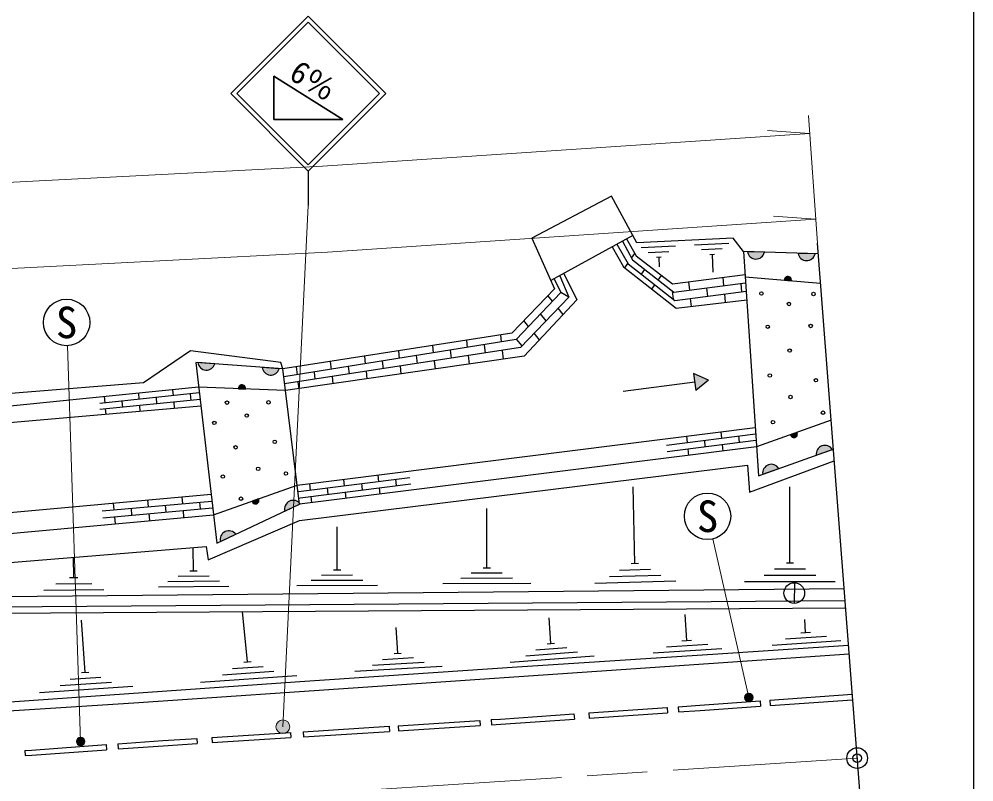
# Model space of a CAD drawing. Units: millimetres at full size, sheet at 1:1000; details may follow other scales. Extents: x 40000 to 680000, y 20000 to 380000.
# Drawn here: x 523499 to 579000, y 293185 to 337492 of the extents above; entities that cross this region are included whole.
import ezdxf
from ezdxf.enums import TextEntityAlignment as Align

# ---------------------------------------------------------------- set-up
doc = ezdxf.new("R2010")
doc.units = ezdxf.units.MM
doc.header["$LTSCALE"] = 1000
doc.header["$PDMODE"] = 32
doc.header["$PDSIZE"] = 500
doc.linetypes.add('CHAIN', pattern=[18.5, 12, -1.5, 3.5, -1.5])
for name, color, linetype, lineweight in [('M-BGD', 7, 'Continuous', 25), ('M-BMK', 2, 'CHAIN', 13), ('M-BMK-OTRS', 5, 'Continuous', 25), ('M-BMK-SRVR', 3, 'Continuous', 25), ('M-STR-HTXT', 7, 'Continuous', 13), ('M-STR-STRC', 7, 'Continuous', 25), ('M-TTL-BAND', 7, 'Continuous', 25)]:
    doc.layers.add(name, color=color, linetype=linetype, lineweight=lineweight)
doc.layers.add('M-OTRS', color=6, linetype='Continuous')
doc.styles.add('ＭＳ ゴシック', font='')
doc.styles.get('ＭＳ ゴシック').set_extended_font_data('MS Gothic')

msp = doc.modelspace()

# ---------------------------------------------------------------- hatches: boundary and pattern name
at = {"layer": 'M-BGD'}
for points in [[(566826, 323947, -0.82183), (565836, 323979)], [(569769, 323854, -0.82183), (568778, 323885)], [(567986, 322326, -0.4608), (568206, 322543, -0.4608), (568387, 322292)], [(533889, 317546, 0.82183), (534877, 317471)], [(537628, 317261, 0.82183), (538616, 317186)], [(562836, 315915), (563565, 316514), (562707, 316906)], [(536259, 316021, -0.4608), (536469, 316248, -0.4608), (536660, 316005)], [(568716, 313486, -0.4608), (568605, 313198, -0.4608), (568337, 313351)], [(569839, 312155, -0.82183), (570773, 312485)], [(566724, 311053, -0.82183), (567658, 311383)], [(537418, 309628, -0.4608), (537306, 309340, -0.4608), (537039, 309495)], [(538946, 308910, -0.82183), (539842, 309333)], [(535200, 307144, -0.82183), (536096, 307566)]]:
    msp.add_hatch(color=256, dxfattribs=at).paths.add_polyline_path(points)
at = {"layer": 'M-STR-HTXT'}
for points in [[(566143, 298209, -1), (565704, 297969, -1)], [(538494, 296176, -1), (539169, 296606, -1)], [(527296, 295653, -1), (526857, 295414, -1)]]:
    msp.add_hatch(color=256, dxfattribs=at).paths.add_polyline_path(points)

# ---------------------------------------------------------------- linework, layer by layer
at = {"layer": 'M-BGD'}
for p, q in [((559165, 324920), (554411, 322305)), ((561653, 324303), (559655, 324201)), ((564750, 324462), (562752, 324360)), ((564366, 324142), (563167, 324081)), ((559101, 323612), (559285, 323881)), ((561268, 323983), (560070, 323922)), ((560824, 323660), (560545, 323646)), ((560685, 323653), (560713, 323093)), ((563922, 323819), (563642, 323805)), ((563782, 323812), (563834, 322792)), ((566826, 323947), (565836, 323979)), ((569769, 323854), (568778, 323885)), ((558710, 323042), (558889, 323303)), ((559671, 322676), (559863, 322955)), ((560650, 322335), (560836, 322606)), ((564402, 322496), (564451, 322006)), ((565705, 322514), (570078, 322152)), ((560285, 321803), (560459, 322056)), ((562418, 322235), (562467, 321745)), ((565443, 322136), (565491, 321646)), ((567986, 322326), (568387, 322292)), ((554508, 321103), (554242, 321436)), ((555451, 321334), (554986, 321606)), ((561467, 321690), (561513, 321226)), ((563459, 321876), (563507, 321386)), ((564499, 321516), (564546, 321041)), ((562515, 321256), (562561, 320800)), ((554135, 319967), (553812, 320371)), ((555123, 320331), (554834, 320694)), ((553117, 319639), (552846, 319979)), ((551480, 319146), (551525, 318739)), ((553743, 318854), (553435, 319240)), ((549502, 318837), (549549, 318421)), ((550537, 318580), (550592, 318096)), ((552735, 318514), (552421, 318908)), ((545546, 318219), (545595, 317784)), ((547524, 318528), (547572, 318103)), ((548560, 318262), (548613, 317792)), ((551581, 318248), (551638, 317737)), ((534877, 317471), (533889, 317546)), ((541590, 317601), (541641, 317148)), ((543568, 317910), (543618, 317466)), ((544607, 317625), (544656, 317186)), ((546583, 317944), (546635, 317489)), ((547624, 317641), (547678, 317166)), ((549602, 317944), (549658, 317451)), ((538616, 317186), (537628, 317261)), ((539613, 317292), (539665, 316830)), ((540653, 316989), (540699, 316579)), ((542630, 317307), (542678, 316882)), ((543667, 317034), (543717, 316594)), ((545646, 317337), (545697, 316880)), ((539710, 316427), (539756, 316022)), ((541689, 316730), (541736, 316308)), ((562772, 316410), (558607, 315866)), ((562707, 316906), (562836, 315915)), ((563565, 316514), (562707, 316906)), ((563565, 316514), (562836, 315915)), ((532425, 315963), (532454, 315622)), ((538985, 315911), (533935, 316115)), ((536259, 316021), (536660, 316005)), ((533973, 315782), (528200, 315173)), ((534019, 315388), (528200, 314807)), ((528445, 315563), (528476, 315202)), ((529470, 315307), (529502, 314937)), ((530435, 315763), (530465, 315412)), ((531460, 315517), (531492, 315136)), ((533449, 315727), (533483, 315335)), ((528507, 314838), (528532, 314547)), ((530497, 315037), (530525, 314720)), ((532488, 315235), (532517, 314893)), ((570694, 314194), (566358, 312644)), ((561131, 312753), (566308, 313407)), ((561164, 312384), (566332, 313037)), ((562302, 313274), (562339, 312906)), ((563331, 313031), (563368, 312663)), ((564287, 313524), (564324, 313156)), ((565316, 313281), (565353, 312913)), ((568716, 313486), (568337, 313351)), ((566358, 312644), (539799, 309313)), ((562375, 312537), (562414, 312149)), ((564360, 312788), (564399, 312398)), ((569839, 312155), (570773, 312485)), ((566724, 311053), (567658, 311383)), ((544347, 311008), (544388, 310640)), ((540378, 310507), (540419, 310139)), ((541412, 310264), (541453, 309897)), ((542362, 310757), (542404, 310390)), ((543396, 310515), (543438, 310147)), ((544430, 310272), (544472, 309899)), ((545381, 310765), (545422, 310398)), ((559291, 305875), (559196, 310321)), ((568308, 305911), (568299, 310321)), ((532959, 309743), (532994, 309342)), ((540461, 309772), (540503, 309401)), ((542445, 310022), (542487, 309650)), ((528328, 308920), (534703, 309497)), ((528976, 309380), (529010, 308981)), ((530967, 309562), (531002, 309162)), ((531998, 309252), (532031, 308859)), ((533990, 309432), (534023, 309042)), ((537418, 309628), (537039, 309495)), ((538946, 308910), (539842, 309333)), ((528372, 308522), (534748, 309109)), ((530006, 309072), (530040, 308676)), ((531036, 308767), (531070, 308365)), ((533027, 308951), (533062, 308547)), ((550683, 305623), (550693, 309060)), ((529044, 308584), (529079, 308182)), ((535200, 307144), (536096, 307566)), ((541982, 305502), (541981, 308009)), ((533639, 305439), (533623, 306796)), ((526672, 305062), (526661, 306229)), ((559081, 305870), (559501, 305881)), ((568098, 305911), (568518, 305911)), ((533429, 305436), (533849, 305441)), ((541772, 305500), (542192, 305503)), ((549784, 305319), (551584, 305327)), ((550473, 305622), (550893, 305624)), ((558400, 305492), (560200, 305538)), ((567408, 305551), (569208, 305551)), ((525626, 304692), (527725, 304712)), ((526427, 305059), (526917, 305064)), ((532146, 304821), (535146, 304856)), ((532743, 305128), (534543, 305149)), ((540485, 304894), (543485, 304909)), ((541084, 305197), (542884, 305206)), ((548136, 304711), (553238, 304735)), ((549185, 305016), (552185, 305030)), ((556961, 304735), (561676, 304856)), ((557810, 305117), (560809, 305194)), ((565672, 304831), (570943, 304831)), ((566808, 305191), (569808, 305191)), ((568562, 304751), (568550, 303552)), ((524929, 304325), (528429, 304358)), ((531607, 304515), (535693, 304563)), ((539642, 304589), (544332, 304614)), ((506374, 303246), (571505, 303719)), ((506855, 302896), (571539, 303286)), ((536773, 300162), (536486, 303075)), ((527334, 299546), (527133, 302572)), ((554413, 301220), (554302, 302715)), ((562312, 301405), (562216, 302902)), ((569220, 301866), (569169, 302615)), ((545506, 300653), (545421, 302150)), ((562032, 301387), (562591, 301423)), ((567265, 301132), (571256, 301403)), ((568043, 301486), (570437, 301648)), ((568940, 301847), (569499, 301885)), ((553537, 300854), (555332, 300987)), ((554203, 301204), (554622, 301235)), ((560354, 300679), (564346, 300934)), ((561133, 301029), (563528, 301182)), ((544625, 300302), (546422, 300405)), ((545297, 300641), (545716, 300665)), ((552037, 300141), (556921, 300503)), ((552961, 300510), (555953, 300732)), ((535898, 299770), (537694, 299895)), ((536563, 300147), (536982, 300176)), ((543019, 299609), (548096, 299899)), ((544043, 299968), (547038, 300139)), ((526458, 299156), (528254, 299277)), ((527124, 299532), (527543, 299560)), ((534049, 298981), (539634, 299368)), ((535322, 299400), (538315, 299607)), ((524692, 298377), (530108, 298739)), ((525881, 298787), (528874, 298987)), ((567137, 297929), (571927, 298279)), ((556615, 297189), (561163, 297501)), ((561163, 297501), (561184, 297202)), ((561806, 297545), (561827, 297246)), ((566570, 297888), (566592, 297574)), ((567137, 297929), (567159, 297613)), ((567159, 297613), (571952, 297944)), ((555754, 297131), (555775, 296831)), ((556615, 297189), (556635, 296890)), ((556635, 296890), (561184, 297202)), ((540006, 296100), (545011, 296414)), ((545011, 296414), (545030, 296115)), ((545533, 296447), (545552, 296147)), ((550279, 296758), (550299, 296459)), ((550930, 296801), (550950, 296502)), ((534709, 295767), (539274, 296054)), ((539274, 296054), (539293, 295754)), ((540006, 296100), (540025, 295800)), ((540025, 295800), (545030, 296115)), ((528558, 295350), (528579, 295050)), ((529229, 295398), (529250, 295099)), ((533838, 295712), (533857, 295413)), ((534709, 295767), (534727, 295467)), ((534727, 295467), (539293, 295754)), ((523824, 295010), (523844, 294711))]:
    msp.add_line(p, q, dxfattribs=at)
for points in [[(569947, 323848), (565608, 323986), (564998, 324775), (559398, 324488), (557926, 327215), (553296, 324775), (554624, 321833), (552147, 319250), (538829, 317170)], [(558809, 324724), (559362, 323744), (561476, 322112), (565695, 322665)], [(557981, 324269), (558641, 323096), (561692, 320695), (565793, 321192)], [(558246, 324415), (558900, 323283), (561624, 321139), (565761, 321682)], [(558566, 324591), (559155, 323513), (561550, 321625), (565728, 322173)], [(565608, 323986), (566470, 310963), (570825, 312504)], [(554927, 322589), (555451, 321334), (552635, 318409), (538936, 316308)], [(555160, 322717), (555915, 321179), (552864, 317914), (538985, 315911)], [(554595, 322407), (554986, 321606), (552394, 318878), (538887, 316705)], [(538829, 317170), (538716, 317548), (533470, 318230), (530738, 316373), (509026, 314625), (504655, 315826), (504657, 313656)], [(533935, 316115), (519319, 314647), (509143, 314050)], [(472860, 315319), (470468, 313849), (466122, 313045), (466106, 311111), (491467, 312831), (505536, 313711), (509353, 312878), (534056, 315027)], [(509609, 306399), (534795, 308706), (539662, 310417), (566284, 313776)], [(571452, 304405), (520454, 303923), (507219, 303825), (499736, 303813), (488480, 303883), (488519, 304103), (490587, 304201), (503388, 304608), (519146, 305617), (534366, 306856), (534496, 306075), (539789, 308370), (565833, 311583), (565963, 310005), (570878, 311826)], [(539709, 310041), (539748, 310054), (546218, 310871)], [(539755, 309665), (539833, 309692), (546271, 310505)], [(505890, 306040), (509535, 307611), (534656, 309897)], [(506855, 302896), (507048, 296833), (520747, 297672), (539809, 299020), (552447, 299874), (564121, 300619), (571706, 301133)], [(507135, 296309), (530172, 297779), (558501, 299714), (571744, 300630)], [(561806, 297545), (563075, 297632), (566570, 297888)], [(561827, 297246), (563096, 297333), (566592, 297574)], [(550930, 296801), (551482, 296838), (555754, 297131)], [(545533, 296447), (545821, 296465), (550279, 296758)], [(545552, 296147), (545841, 296165), (550299, 296459)], [(550950, 296502), (551503, 296538), (555775, 296831)], [(523824, 295010), (524221, 295037), (528558, 295350)], [(529229, 295398), (531861, 295588), (533838, 295712)], [(529250, 295099), (531881, 295289), (533857, 295413)], [(523844, 294711), (524242, 294737), (528579, 295050)]]:
    msp.add_lwpolyline(points, dxfattribs=at)
msp.add_lwpolyline([(539799, 309313), (538829, 317170), (533767, 317555), (534988, 307044)], close=True, dxfattribs=at)
for centre, radius in [((566650, 321554), 100), ((569678, 321524), 100), ((568247, 320946), 100), ((567015, 319623), 100), ((569510, 319668), 100), ((568293, 318239), 100), ((567137, 316789), 100), ((569815, 316515), 100), ((535584, 315214), 100), ((537998, 315229), 100), ((568339, 315541), 100), ((570226, 314629), 100), ((534845, 314038), 100), ((536731, 314461), 100), ((567319, 314081), 100), ((538360, 312938), 100), ((536082, 312621), 100), ((537394, 311370), 100), ((535343, 310918), 100), ((539008, 311099), 100), ((536399, 309636), 100), ((568556, 304151), 600)]:
    msp.add_circle(centre, radius, dxfattribs=at)
for centre, radius, start, end in [((566334, 324061), 505, 189.3509, 347.0091), ((569277, 323967), 505, 189.3509, 347.0091), ((568189, 322340), 203, 346.3035, 184.2269), ((534391, 317606), 505, 186.8121, 344.4703), ((538129, 317321), 505, 186.8121, 344.4703), ((536461, 316044), 203, 348.7281, 186.6515), ((568537, 313389), 203, 190.7043, 28.6277), ((570338, 312228), 505, 30.6528, 188.311), ((567224, 311126), 505, 30.6528, 188.311), ((537239, 309531), 203, 190.4025, 28.3259), ((539436, 309033), 505, 36.4221, 194.0803), ((535690, 307267), 505, 36.4221, 194.0803)]:
    msp.add_arc(centre, radius, start, end, dxfattribs=at)
at = {"layer": 'M-BMK'}
msp.add_lwpolyline([(373952, 297594), (388276, 296513), (400552, 294924), (439413, 289658), (448718, 288889), (458729, 288466), (467057, 288368), (472945, 288515), (487670, 289053), (572214, 294566)], dxfattribs=at)
at = {"layer": 'M-BMK-OTRS'}
msp.add_line((574039, 270994), (569899, 324470), dxfattribs=at)
at = {"layer": 'M-BMK-SRVR'}
msp.add_circle((572214, 294566), 600, dxfattribs=at)
at = {"layer": 'M-OTRS'}
msp.add_point((572214, 294566), dxfattribs=at)
at = {"layer": 'M-STR-HTXT'}
for p, q in [((569899, 324470), (569379, 331901)), ((569453, 330851), (567004, 331029)), ((538832, 296391), (540310, 326668)), ((569801, 325863), (567353, 326041)), ((527077, 295533), (526306, 318524)), ((565923, 298089), (563820, 307298))]:
    msp.add_line(p, q, dxfattribs=at)
for points in [[(287667, 330016), (289252, 330140), (303371, 330971), (332750, 332885), (345036, 333676), (354589, 334323), (361966, 334400), (371327, 334249), (375724, 334131), (391115, 332683), (405502, 331103), (432465, 327986), (441703, 326981), (449214, 326318), (459441, 325802), (464795, 325690), (471619, 325653), (485074, 326210), (511933, 327447), (541135, 328948), (569466, 330852)], [(283350, 324664), (289594, 325152), (303680, 325980), (333074, 327895), (345366, 328687), (354784, 329325), (361951, 329400), (371220, 329250), (375422, 329137), (390607, 327709), (404942, 326134), (431907, 323017), (441213, 322004), (448868, 321329), (459262, 320804), (464729, 320690), (471709, 320652), (485293, 321215), (512177, 322453), (541431, 323956), (569801, 325863)]]:
    msp.add_lwpolyline(points, dxfattribs=at)
for centre, radius in [((565923, 298089), 250), ((538832, 296391), 400), ((527077, 295533), 250)]:
    msp.add_circle(centre, radius, dxfattribs=at)
at = {"layer": 'M-STR-STRC'}
for p, q in [((535810, 333169), (540310, 337669)), ((544811, 333168), (540310, 337669)), ((536164, 333169), (540310, 337315)), ((544457, 333168), (540310, 337315)), ((542310, 331668), (538310, 334168)), ((538310, 334168), (538310, 331668)), ((535810, 333169), (540310, 328668)), ((536164, 333169), (540310, 329022)), ((540310, 329022), (544457, 333168)), ((540311, 328668), (544811, 333168)), ((538310, 331668), (542310, 331668)), ((540310, 328668), (540310, 326668))]:
    msp.add_line(p, q, dxfattribs=at)
msp.add_lwpolyline([(538310, 334168), (542310, 331668), (538310, 331668)], close=True, dxfattribs=at)
for centre in [(526260, 319873), (563519, 308614)]:
    msp.add_circle(centre, 1350, dxfattribs=at)
at = {"layer": 'M-TTL-BAND'}
msp.add_line((579000, 20000), (579000, 370000), dxfattribs=at)

# ---------------------------------------------------------------- texts
at = {"layer": 'M-STR-STRC', "style": 'ＭＳ ゴシック'}
msp.add_text('6％', height=1320, rotation=327.995, dxfattribs=at).set_placement((538893, 333732), align=Align.BOTTOM_LEFT)
for p in [(526260, 319873), (563519, 308614)]:
    msp.add_text('S', height=1833, dxfattribs=at).set_placement(p, align=Align.MIDDLE_CENTER)

doc.saveas('drawing.dxf')
